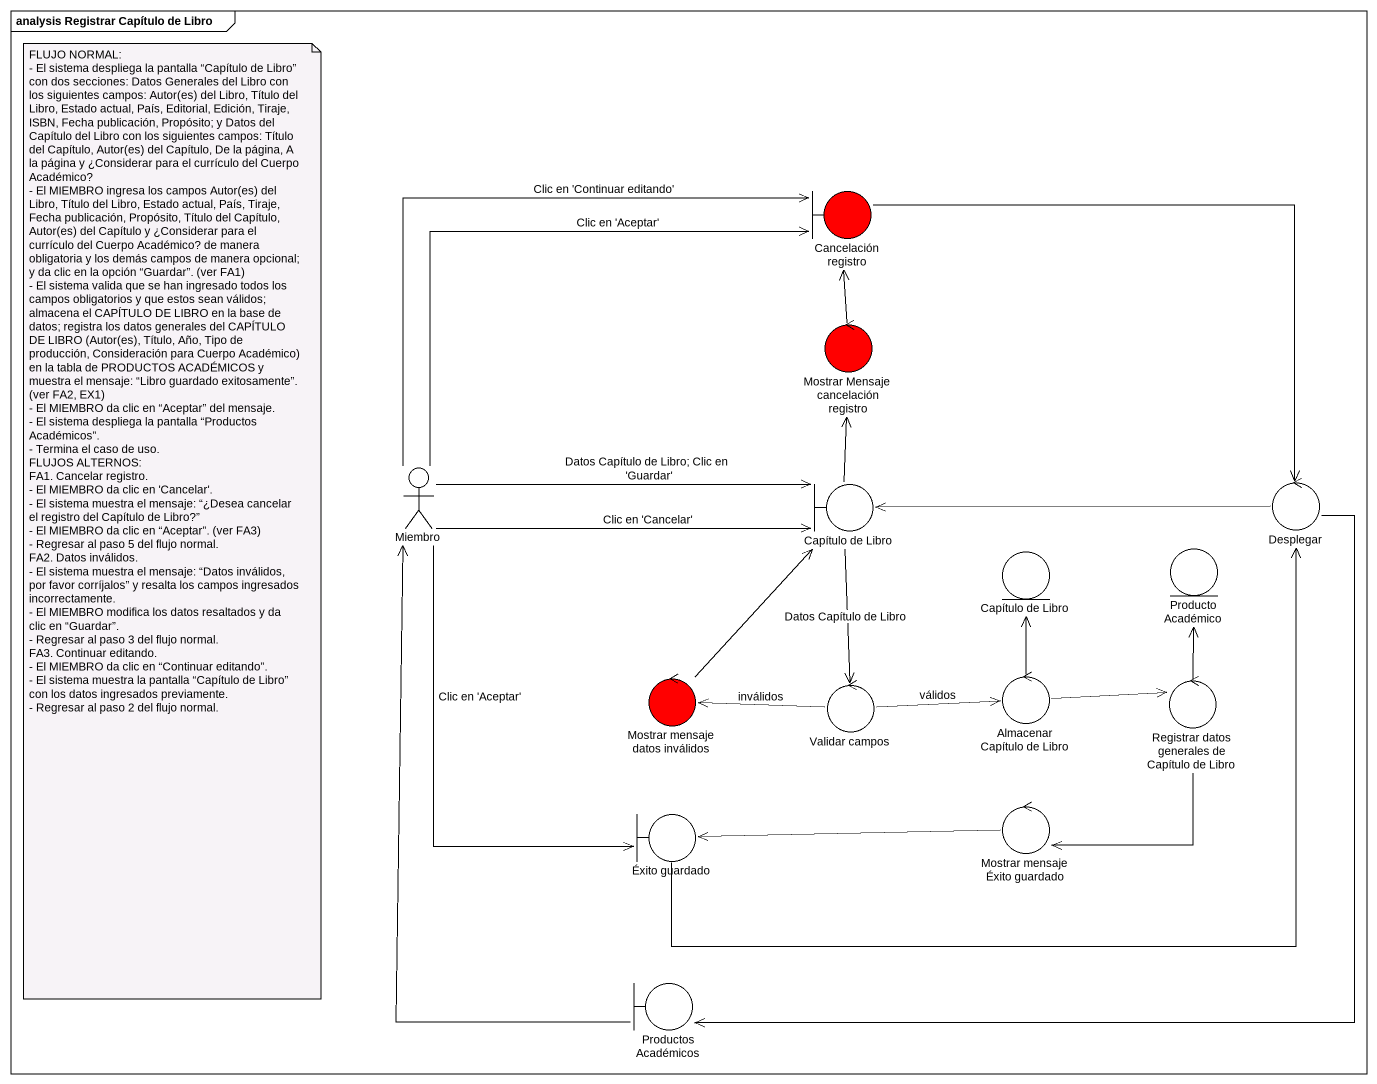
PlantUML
@startuml
mainframe analysis Registrar Capítulo de Libro
boundary "Cancelación registro" as Cancelación_registro #FF0000
control "Mostrar Mensaje cancelación registro" as Mostrar_Mensaje_cancelación #FF0000
actor Miembro #FFFFFF
boundary "Capítulo de Libro" as Capítulo_de_Libro #FFFFFF
control Desplegar #FFFFFF
entity "Capítulo de Libro" as Capítulo_de_Libro_2 #FFFFFF
entity "Producto Académico" as Producto_Académico #FFFFFF
control "Mostrar mensaje datos inválidos" as Mostrar_mensaje_datos #FF0000
control "Validar campos" as Validar_campos #FFFFFF
control "Almacenar Capítulo de Libro" as Almacenar_Capítulo_de_Libro #FFFFFF
control "Registrar datos generales de Capítulo de Libro" as Registrar_datos_generales #FFFFFF
boundary "Éxito guardado" as Éxito_guardado #FFFFFF
control "Mostrar mensaje Éxito guardado" as Mostrar_mensaje_Éxito #FFFFFF
boundary "Productos Académicos" as Productos_Académicos #FFFFFF
Mostrar_Mensaje_cancelación -up-> Cancelación_registro
Miembro -up-> Cancelación_registro : Clic en 'Aceptar'
Miembro -up-> Cancelación_registro : Clic en 'Continuar editando'
Miembro -right-> Capítulo_de_Libro : Datos Capítulo de Libro; Clic en 'Guardar'
Miembro -right-> Capítulo_de_Libro : Clic en 'Cancelar'
Miembro --> Éxito_guardado : Clic en 'Aceptar'
Miembro <-- Productos_Académicos
Capítulo_de_Libro -up-> Mostrar_Mensaje_cancelación
Capítulo_de_Libro --> Validar_campos : Datos Capítulo de Libro
Desplegar <-up- Cancelación_registro
Desplegar -left-> Capítulo_de_Libro
Desplegar --> Productos_Académicos
Mostrar_mensaje_datos -up-> Capítulo_de_Libro
Validar_campos -left-> Mostrar_mensaje_datos : inválidos
Validar_campos -right-> Almacenar_Capítulo_de_Libro : válidos
Almacenar_Capítulo_de_Libro -up-> Capítulo_de_Libro_2
Almacenar_Capítulo_de_Libro -right-> Registrar_datos_generales
Registrar_datos_generales -up-> Producto_Académico
Registrar_datos_generales --> Mostrar_mensaje_Éxito
Éxito_guardado -right-> Desplegar
Mostrar_mensaje_Éxito -left-> Éxito_guardado
note as N1
  FLUJO NORMAL:
  - El sistema despliega la pantalla “Capítulo de Libro” con dos secciones: Datos Generales del Libro con los siguientes campos: Autor(es) del Libro, Título del Libro, Estado actual, País, Editorial, Edición, Tiraje, ISBN, Fecha publicación, Propósito; y Datos del Capítulo del Libro con los siguientes campos: Título del Capítulo, Autor(es) del Capítulo, De la página, A la página y ¿Considerar para el currículo del Cuerpo Académico?
  - El MIEMBRO ingresa los campos Autor(es) del Libro, Título del Libro, Estado actual, País, Tiraje, Fecha publicación, Propósito, Título del Capítulo, Autor(es) del Capítulo y ¿Considerar para el currículo del Cuerpo Académico? de manera obligatoria y los demás campos de manera opcional; y da clic en la opción “Guardar”. (ver FA1)
  - El sistema valida que se han ingresado todos los campos obligatorios y que estos sean válidos; almacena el CAPÍTULO DE LIBRO en la base de datos; registra los datos generales del CAPÍTULO DE LIBRO (Autor(es), Título, Año, Tipo de producción, Consideración para Cuerpo Académico) en la tabla de PRODUCTOS ACADÉMICOS y muestra el mensaje: “Libro guardado exitosamente”. (ver FA2, EX1)
  - El MIEMBRO da clic en “Aceptar” del mensaje.
  - El sistema despliega la pantalla “Productos Académicos”.
  - Termina el caso de uso.
  FLUJOS ALTERNOS:
  FA1. Cancelar registro.
  - El MIEMBRO da clic en 'Cancelar'.
  - El sistema muestra el mensaje: “¿Desea cancelar el registro del Capítulo de Libro?”
  - El MIEMBRO da clic en “Aceptar”. (ver FA3)
  - Regresar al paso 5 del flujo normal.
  FA2. Datos inválidos.
  - El sistema muestra el mensaje: “Datos inválidos, por favor corríjalos” y resalta los campos ingresados incorrectamente.
  - El MIEMBRO modifica los datos resaltados y da clic en “Guardar”.
  - Regresar al paso 3 del flujo normal.
  FA3. Continuar editando.
  - El MIEMBRO da clic en “Continuar editando”.
  - El sistema muestra la pantalla “Capítulo de Libro” con los datos ingresados previamente.
  - Regresar al paso 2 del flujo normal.
end note
@enduml
